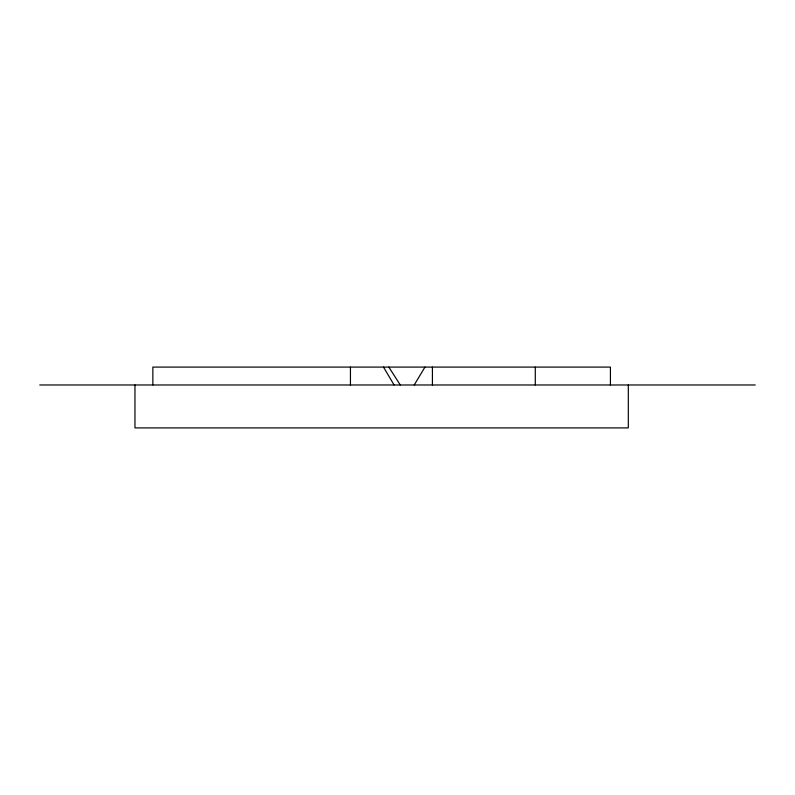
<?xml version="1.0" encoding="UTF-8"?>
<svg xmlns="http://www.w3.org/2000/svg" width="795" height="795" viewBox="0 0 795 795"><rect width="100%" height="100%" fill="white"/><g stroke="black" fill="none" stroke-linecap="round" stroke-linejoin="round"><path stroke-width="1.19" d="M414.225 384.979L424.957 367.091M39.75 384.979L755.25 384.979M388.834 367.091L400.283 384.979M383.498 367.091L394.082 384.979M628.308 384.979L628.308 427.909L134.971 427.909L134.971 384.979M610.421 384.979L610.421 367.091L152.859 367.091L152.859 384.979M535.293 367.091L535.293 384.979M432.42 367.091L432.42 384.979M350.446 367.091L350.446 384.979"/></g></svg>
